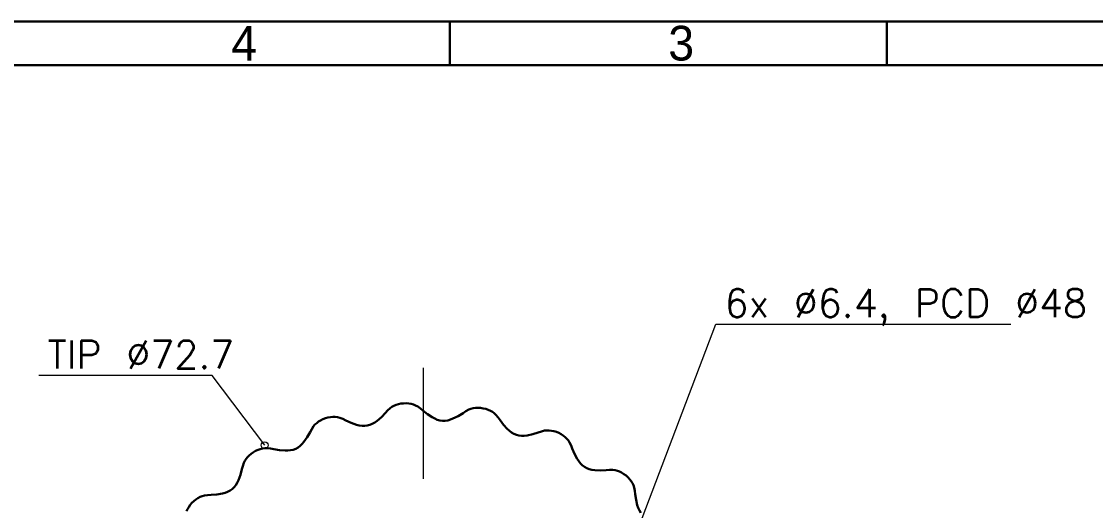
# Model space of a CAD drawing. Header units: millimetres. Extents: x 15 to 416, y 5 to 292.
# Drawn here: x 216 to 338.9, y 236 to 292 of the extents above; entities that cross this region are included whole.
import ezdxf

# ---------------------------------------------------------------- set-up
doc = ezdxf.new("R2010")
doc.units = ezdxf.units.MM
doc.linetypes.add('CENTER', pattern=[34, 20, -6, 2, -6])
for name, color, linetype, lineweight in [('CENTER', 7, 'CENTER', 18), ('DIM', 7, 'Continuous', 18), ('FORMAT', 7, 'Continuous', 30), ('NOTES', 7, 'Continuous', 18), ('VISIBLE', 7, 'Continuous', 30)]:
    doc.layers.add(name, color=color, linetype=linetype, lineweight=lineweight)
doc.styles.add('SLDTEXTSTYLE0', font='txt.shx')

msp = doc.modelspace()

# ---------------------------------------------------------------- linework, layer by layer
at = {"layer": 'CENTER'}
msp.add_line((262, 171.65), (262, 252.35), dxfattribs=at)
at = {"layer": 'DIM'}
for p, q in [((282.785, 224), (295.442, 257.35)), ((295.442, 257.35), (329.186, 257.35)), ((237.825, 251.48), (217.969, 251.48)), ((243.825, 243.48), (237.825, 251.48))]:
    msp.add_line(p, q, dxfattribs=at)
msp.add_circle((243.825, 243.48), 0.4, dxfattribs=at)
at = {"layer": 'FORMAT'}
for p, q in [((265, 287), (265, 292)), ((315, 287), (315, 292))]:
    msp.add_line(p, q, dxfattribs=at)
for points in [[(15, 5), (415, 5), (415, 292), (15, 292)], [(20, 10), (410, 10), (410, 287), (20, 287)]]:
    msp.add_lwpolyline(points, close=True, dxfattribs=at)
at = {"layer": 'VISIBLE'}
for p, q in [((259.116, 248.18), (259.415, 248.243)), ((259.116, 248.18), (259.415, 248.243)), ((259.415, 248.243), (259.718, 248.277)), ((259.415, 248.243), (259.718, 248.277)), ((259.718, 248.277), (260.022, 248.281)), ((260.022, 248.281), (260.327, 248.256)), ((260.327, 248.256), (260.59, 248.21)), ((257.171, 246.71), (257.627, 247.183)), ((257.627, 247.183), (257.889, 247.468)), ((257.889, 247.468), (258.167, 247.726)), ((257.889, 247.468), (258.167, 247.726)), ((258.167, 247.726), (258.382, 247.875)), ((258.382, 247.875), (258.615, 248)), ((258.615, 248), (258.861, 248.101)), ((258.861, 248.101), (259.116, 248.18)), ((258.861, 248.101), (259.116, 248.18)), ((260.59, 248.21), (260.846, 248.14)), ((260.59, 248.21), (260.846, 248.14)), ((260.846, 248.14), (261.093, 248.045)), ((260.846, 248.14), (261.093, 248.045)), ((261.093, 248.045), (261.325, 247.924)), ((261.093, 248.045), (261.325, 247.924)), ((261.325, 247.924), (261.633, 247.704)), ((261.633, 247.704), (261.929, 247.454)), ((261.929, 247.454), (262.441, 247.042)), ((262.441, 247.042), (262.988, 246.678)), ((265.955, 246.82), (266.514, 247.165)), ((266.514, 247.165), (266.838, 247.377)), ((266.838, 247.377), (267.172, 247.557)), ((267.172, 247.557), (267.417, 247.648)), ((267.417, 247.648), (267.674, 247.711)), ((267.674, 247.711), (267.938, 247.747)), ((267.938, 247.747), (268.204, 247.76)), ((268.204, 247.76), (268.51, 247.747)), ((268.204, 247.76), (268.51, 247.747)), ((268.51, 247.747), (268.811, 247.704)), ((268.51, 247.747), (268.811, 247.704)), ((268.811, 247.704), (269.107, 247.633)), ((268.811, 247.704), (269.107, 247.633)), ((269.107, 247.633), (269.396, 247.533)), ((269.396, 247.533), (269.639, 247.423)), ((269.639, 247.423), (269.87, 247.292)), ((269.87, 247.292), (270.086, 247.139)), ((269.87, 247.292), (270.086, 247.139)), ((270.086, 247.139), (270.28, 246.964)), ((270.086, 247.139), (270.28, 246.964)), ((249.403, 245.65), (249.574, 245.848)), ((249.574, 245.848), (249.768, 246.027)), ((249.768, 246.027), (249.982, 246.186)), ((249.982, 246.186), (250.209, 246.326)), ((250.209, 246.326), (250.483, 246.462)), ((250.209, 246.326), (250.483, 246.462)), ((250.483, 246.462), (250.768, 246.57)), ((250.483, 246.462), (250.768, 246.57)), ((250.768, 246.57), (251.062, 246.65)), ((251.062, 246.65), (251.363, 246.701)), ((251.363, 246.701), (251.629, 246.722)), ((251.629, 246.722), (251.895, 246.718)), ((251.895, 246.718), (252.157, 246.688)), ((251.895, 246.718), (252.157, 246.688)), ((252.157, 246.688), (252.412, 246.628)), ((252.157, 246.688), (252.412, 246.628)), ((252.412, 246.628), (252.766, 246.491)), ((252.766, 246.491), (253.114, 246.322)), ((253.114, 246.322), (253.712, 246.05)), ((253.712, 246.05), (254.332, 245.833)), ((254.332, 245.833), (254.645, 245.759)), ((255.563, 245.742), (255.855, 245.821)), ((255.855, 245.821), (256.137, 245.941)), ((255.855, 245.821), (256.137, 245.941)), ((256.137, 245.941), (256.411, 246.096)), ((256.137, 245.941), (256.411, 246.096)), ((256.411, 246.096), (256.674, 246.28)), ((256.411, 246.096), (256.674, 246.28)), ((256.674, 246.28), (257.171, 246.71)), ((256.674, 246.28), (257.171, 246.71)), ((262.988, 246.678), (263.272, 246.528)), ((263.272, 246.528), (263.562, 246.408)), ((263.562, 246.408), (263.858, 246.324)), ((263.858, 246.324), (264.157, 246.282)), ((264.157, 246.282), (264.459, 246.286)), ((264.459, 246.286), (264.763, 246.332)), ((264.459, 246.286), (264.763, 246.332)), ((264.763, 246.332), (265.066, 246.414)), ((264.763, 246.332), (265.066, 246.414)), ((265.066, 246.414), (265.367, 246.527)), ((265.066, 246.414), (265.367, 246.527)), ((265.367, 246.527), (265.955, 246.82)), ((265.367, 246.527), (265.955, 246.82)), ((270.28, 246.964), (270.524, 246.673)), ((270.524, 246.673), (270.748, 246.357)), ((270.748, 246.357), (271.141, 245.831)), ((271.141, 245.831), (271.58, 245.342)), ((248.691, 244.419), (249.015, 244.99)), ((249.015, 244.99), (249.198, 245.331)), ((249.198, 245.331), (249.403, 245.65)), ((249.198, 245.331), (249.403, 245.65)), ((254.645, 245.759), (254.956, 245.716)), ((254.956, 245.716), (255.263, 245.708)), ((255.263, 245.708), (255.563, 245.742)), ((271.58, 245.342), (271.819, 245.126)), ((271.819, 245.126), (272.07, 244.938)), ((272.07, 244.938), (272.335, 244.784)), ((272.335, 244.784), (272.615, 244.669)), ((272.615, 244.669), (272.909, 244.598)), ((272.909, 244.598), (273.214, 244.567)), ((272.909, 244.598), (273.214, 244.567)), ((273.214, 244.567), (273.528, 244.572)), ((273.214, 244.567), (273.528, 244.572)), ((273.528, 244.572), (273.848, 244.606)), ((273.528, 244.572), (273.848, 244.606)), ((273.848, 244.606), (274.491, 244.744)), ((273.848, 244.606), (274.491, 244.744)), ((274.491, 244.744), (275.118, 244.938)), ((275.118, 244.938), (275.485, 245.062)), ((275.485, 245.062), (275.853, 245.153)), ((275.485, 245.062), (275.853, 245.153)), ((275.853, 245.153), (276.113, 245.18)), ((276.113, 245.18), (276.377, 245.177)), ((276.377, 245.177), (276.641, 245.148)), ((276.641, 245.148), (276.902, 245.094)), ((276.641, 245.148), (276.902, 245.094)), ((276.902, 245.094), (277.195, 245.005)), ((276.902, 245.094), (277.195, 245.005)), ((277.195, 245.005), (277.476, 244.889)), ((277.195, 245.005), (277.476, 244.889)), ((277.476, 244.889), (277.745, 244.746)), ((277.745, 244.746), (278, 244.577)), ((278, 244.577), (278.208, 244.41)), ((247.637, 243.23), (247.881, 243.417)), ((247.637, 243.23), (247.881, 243.417)), ((247.881, 243.417), (248.107, 243.635)), ((247.881, 243.417), (248.107, 243.635)), ((248.107, 243.635), (248.316, 243.879)), ((248.107, 243.635), (248.316, 243.879)), ((248.316, 243.879), (248.691, 244.419)), ((248.316, 243.879), (248.691, 244.419)), ((278.208, 244.41), (278.4, 244.225)), ((278.4, 244.225), (278.57, 244.024)), ((278.4, 244.225), (278.57, 244.024)), ((278.57, 244.024), (278.715, 243.806)), ((278.57, 244.024), (278.715, 243.806)), ((278.715, 243.806), (278.879, 243.464)), ((278.715, 243.806), (278.879, 243.464)), ((278.879, 243.464), (279.017, 243.103)), ((241.69, 241.916), (241.857, 242.123)), ((241.69, 241.916), (241.857, 242.123)), ((241.857, 242.123), (242.043, 242.315)), ((241.857, 242.123), (242.043, 242.315)), ((242.043, 242.315), (242.275, 242.514)), ((242.043, 242.315), (242.275, 242.514)), ((242.275, 242.514), (242.523, 242.69)), ((242.275, 242.514), (242.523, 242.69)), ((242.523, 242.69), (242.788, 242.84)), ((242.788, 242.84), (243.067, 242.965)), ((243.067, 242.965), (243.319, 243.051)), ((243.319, 243.051), (243.578, 243.114)), ((243.319, 243.051), (243.578, 243.114)), ((243.578, 243.114), (243.84, 243.15)), ((243.578, 243.114), (243.84, 243.15)), ((243.84, 243.15), (244.102, 243.156)), ((243.84, 243.15), (244.102, 243.156)), ((244.102, 243.156), (244.478, 243.111)), ((244.478, 243.111), (244.858, 243.034)), ((244.858, 243.034), (245.504, 242.919)), ((245.504, 242.919), (246.159, 242.863)), ((246.159, 242.863), (246.48, 242.87)), ((246.48, 242.87), (246.792, 242.905)), ((246.792, 242.905), (247.092, 242.974)), ((247.092, 242.974), (247.374, 243.081)), ((247.374, 243.081), (247.637, 243.23)), ((279.017, 243.103), (279.267, 242.496)), ((279.267, 242.496), (279.571, 241.912)), ((241.219, 240.724), (241.311, 241.1)), ((241.311, 241.1), (241.43, 241.46)), ((241.311, 241.1), (241.43, 241.46)), ((241.43, 241.46), (241.546, 241.694)), ((241.546, 241.694), (241.69, 241.916)), ((279.571, 241.912), (279.748, 241.644)), ((279.748, 241.644), (279.945, 241.4)), ((279.945, 241.4), (280.164, 241.184)), ((280.164, 241.184), (280.406, 241.003)), ((280.406, 241.003), (280.673, 240.861)), ((240.819, 239.474), (241.048, 240.09)), ((240.819, 239.474), (241.048, 240.09)), ((241.048, 240.09), (241.219, 240.724)), ((280.673, 240.861), (280.961, 240.755)), ((280.673, 240.861), (280.961, 240.755)), ((280.961, 240.755), (281.266, 240.681)), ((280.961, 240.755), (281.266, 240.681)), ((281.266, 240.681), (281.584, 240.635)), ((281.266, 240.681), (281.584, 240.635)), ((281.584, 240.635), (282.241, 240.608)), ((281.584, 240.635), (282.241, 240.608)), ((282.241, 240.608), (282.897, 240.641)), ((282.897, 240.641), (283.283, 240.67)), ((283.283, 240.67), (283.662, 240.667)), ((283.283, 240.67), (283.662, 240.667)), ((283.662, 240.667), (283.921, 240.629)), ((283.921, 240.629), (284.176, 240.56)), ((284.176, 240.56), (284.425, 240.465)), ((284.425, 240.465), (284.664, 240.348)), ((284.425, 240.465), (284.664, 240.348)), ((284.664, 240.348), (284.925, 240.189)), ((284.664, 240.348), (284.925, 240.189)), ((284.925, 240.189), (285.169, 240.007)), ((284.925, 240.189), (285.169, 240.007)), ((285.169, 240.007), (285.394, 239.802)), ((285.394, 239.802), (285.599, 239.575)), ((239.857, 238.293), (240.104, 238.467)), ((240.104, 238.467), (240.322, 238.677)), ((240.322, 238.677), (240.512, 238.918)), ((240.322, 238.677), (240.512, 238.918)), ((240.512, 238.918), (240.677, 239.185)), ((240.512, 238.918), (240.677, 239.185)), ((240.677, 239.185), (240.819, 239.474)), ((240.677, 239.185), (240.819, 239.474)), ((285.599, 239.575), (285.759, 239.362)), ((285.759, 239.362), (285.899, 239.135)), ((285.759, 239.362), (285.899, 239.135)), ((285.899, 239.135), (286.014, 238.897)), ((285.899, 239.135), (286.014, 238.897)), ((286.014, 238.897), (286.1, 238.65)), ((286.014, 238.897), (286.1, 238.65)), ((286.1, 238.65), (286.174, 238.278)), ((235.722, 237.094), (235.961, 237.284)), ((235.961, 237.284), (236.184, 237.43)), ((236.184, 237.43), (236.419, 237.556)), ((236.419, 237.556), (236.664, 237.656)), ((236.419, 237.556), (236.664, 237.656)), ((236.664, 237.656), (236.916, 237.726)), ((236.664, 237.656), (236.916, 237.726)), ((236.916, 237.726), (237.292, 237.776)), ((237.292, 237.776), (237.678, 237.796)), ((237.678, 237.796), (238.333, 237.846)), ((238.333, 237.846), (238.981, 237.954)), ((238.981, 237.954), (239.291, 238.04)), ((239.291, 238.04), (239.584, 238.152)), ((239.584, 238.152), (239.857, 238.293)), ((286.174, 238.278), (286.218, 237.893)), ((286.218, 237.893), (286.309, 237.243)), ((286.309, 237.243), (286.458, 236.602)), ((234.889, 235.926), (234.999, 236.168)), ((234.999, 236.168), (235.131, 236.4)), ((235.131, 236.4), (235.306, 236.651)), ((235.131, 236.4), (235.306, 236.651)), ((235.306, 236.651), (235.503, 236.882)), ((235.306, 236.651), (235.503, 236.882)), ((235.503, 236.882), (235.722, 237.094)), ((286.458, 236.602), (286.563, 236.299)), ((286.563, 236.299), (286.693, 236.013)), ((286.693, 236.013), (286.851, 235.749))]:
    msp.add_line(p, q, dxfattribs=at)

# ---------------------------------------------------------------- texts
at = {"layer": 'FORMAT', "char_height": 3.97, "attachment_point": 1}
for s, insert in [('4', (240, 291.5)), ('3', (290, 291.5))]:
    msp.add_mtext(s, dxfattribs=dict(at, insert=insert))
at = {"layer": 'NOTES', "style": 'SLDTEXTSTYLE0'}
for s, p in [('6x Ø6.4, PCD Ø48', (296.442, 258.15)), ('TIP Ø72.7', (218.969, 252.28))]:
    msp.add_text(s, height=3.2, dxfattribs=at).set_placement(p)

doc.saveas('drawing.dxf')
